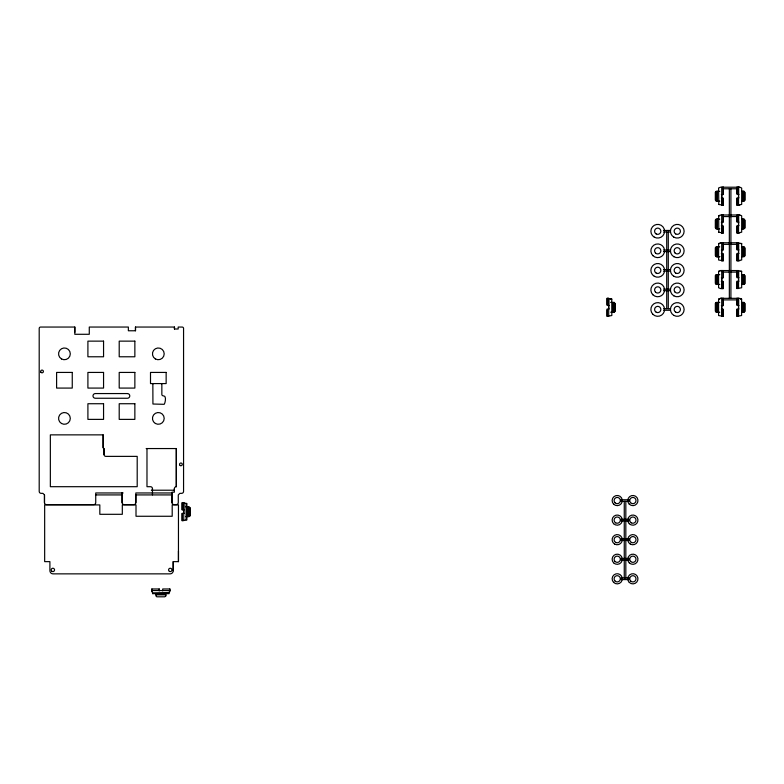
<?xml version="1.0" encoding="UTF-8"?>
<svg xmlns="http://www.w3.org/2000/svg" width="784" height="784" viewBox="0 0 784 784"><rect width="100%" height="100%" fill="white"/><g stroke="black" fill="none" stroke-linecap="round" stroke-linejoin="round"><path stroke-width="1.18" d="M123.117 492.96L95.736 492.96L95.736 502.652A1.96 1.96 0 0 1 93.776 504.602L46.442 504.602A1.96 1.96 0 0 1 44.482 502.652L44.482 494.92L42.914 493.352L41.16 493.352A1.96 1.96 0 0 1 39.2 491.392L39.2 328.418A1.372 1.372 0 0 1 40.572 327.055L74.803 327.046L74.803 334.288L89.278 334.288L89.278 327.046L128.36 327.046L128.36 330.77L135.485 330.77L135.485 327.046L174.46 327.046L174.46 329.006L178.184 329.006L178.184 327.055L182.192 327.055A1.372 1.372 0 0 1 183.564 328.418L183.564 491.392A1.96 1.96 0 0 1 181.604 493.352L179.85 493.352L178.282 494.92L178.282 502.652A1.96 1.96 0 0 1 176.322 504.602L173.979 504.602A1.96 1.96 0 0 1 172.019 502.652L172.019 492.734M74.803 332.328L74.803 327.046M103.165 447.772L103.165 434.865L50.352 434.865L50.352 486.697L137.2 486.697L137.2 456.376L105.909 456.376A1.96 1.96 0 0 1 103.949 454.426L103.949 448.556L103.165 447.772L103.165 434.865M122.137 502.652L122.137 492.96L122.137 502.652A1.96 1.96 0 0 0 124.097 504.602L133.878 504.602A1.96 1.96 0 0 0 135.828 502.652L135.828 492.96L172.019 492.96M135.485 330.77L135.485 327.046M135.828 502.652L135.828 494.92M162.729 590.93L162.729 588.97L169.873 588.97L169.089 593.664L152.655 593.664L151.871 588.97L159.211 588.97L159.211 590.538M146.98 448.556L146.98 486.697L150.499 486.697A1.96 1.96 0 0 1 152.459 488.657L152.459 494.92M152.655 593.606L152.655 592.88L169.089 592.498M155.977 593.674L155.977 596.016L156.761 596.8L164.787 596.8L165.757 596.016L165.757 593.674M172.019 502.652L172.019 492.176L174.371 492.176L174.371 488.657A1.96 1.96 0 0 1 176.322 486.697L176.322 448.556L146.167 448.556M178.458 561.638L178.458 504.916L172.196 504.916L172.196 516.264L136.014 516.264L136.004 504.916L122.314 504.916L122.314 514.304L99.823 514.304L99.823 504.916L44.659 504.916L44.659 561.638L49.902 561.638L49.902 570.732A3.126 3.126 0 0 0 53.028 573.859L170.089 573.859A3.126 3.126 0 0 0 173.215 570.732L173.215 561.638L178.458 561.638L178.458 551.074M174.371 488.657L174.371 490.216L151.312 490.216M174.46 329.006L174.46 327.046M184.152 509.845L182.192 509.845L182.192 502.711L186.886 503.495L186.886 519.919L182.192 520.703L182.192 513.373L184.152 513.373M183.76 513.373L183.76 502.711L183.76 520.703M186.102 519.919L186.102 503.495M185.71 516.597L189.238 516.597L190.022 515.813L190.022 507.797L189.238 506.817L185.71 506.817M607.13 304.682L607.13 298.322L611.765 299.106L611.824 315.531L607.13 316.315L607.13 308.984L609.08 308.984M608.698 308.984L608.698 298.322L607.13 298.322L607.13 305.466L609.08 305.466M610.648 302.428L614.166 302.428L614.166 312.208L610.648 312.208M614.95 303.408L614.95 311.424L614.166 312.208L614.95 311.424L614.95 303.408L614.166 302.428M719.761 312.218L716.243 312.218L715.459 311.238L715.459 303.222L716.243 302.438L719.761 302.438M719.761 284.435L716.243 284.445L715.459 283.465L715.459 275.439L716.243 274.665L719.761 274.655M716.243 246.882L716.243 256.662L719.761 256.662L716.243 256.662L715.459 255.682L715.459 247.666L716.243 246.882L719.761 246.882M719.761 228.889L716.243 228.889L715.459 227.909L715.459 219.892L716.243 219.108L719.761 219.108M719.761 201.106L716.243 201.106L715.459 200.136L715.459 192.109L716.243 191.325L719.761 191.325M716.243 312.218L716.243 302.438M716.243 284.445L716.243 274.665M716.243 228.889L716.243 219.108M716.243 201.106L716.243 191.325M736.97 309.768L736.97 316.324L741.605 315.54L741.605 299.106L739.714 298.332L720.545 298.332L718.585 299.116L718.585 315.54L723.279 316.324L723.279 309.964M738.538 288.551L738.538 270.549L720.545 270.549L718.585 271.333L718.585 287.767L720.545 288.551M738.538 260.768L738.538 242.775L720.545 242.775L718.644 243.559L718.585 259.994L723.279 260.768L723.279 254.408M718.82 232.211L718.644 215.776L720.545 214.992L739.714 214.992L741.674 215.776L741.674 232.211L736.98 232.995L736.98 226.439M718.82 204.438L718.585 188.003L720.545 187.219L739.714 187.219L741.674 188.003L741.674 204.438L736.98 205.222L736.98 198.666M721.329 309.18L723.279 309.18L723.279 316.324L721.711 316.324L721.711 305.662M721.711 277.889L721.711 288.551L723.279 288.551L723.279 282.191M721.329 253.634L723.279 253.634L723.279 260.768L721.711 260.768L721.711 250.106M723.279 226.635L723.279 232.995L721.711 232.995L721.711 222.333M723.279 198.862L723.279 205.212L721.721 205.212L721.721 194.559M720.545 298.332L723.279 298.332L723.279 305.662L721.329 305.662M720.545 242.775L723.279 242.775L723.279 250.106L721.329 250.106M721.721 232.995L721.711 214.992L723.279 214.992L723.279 222.333L721.329 222.333M721.721 205.222L721.721 187.219L723.279 187.219L723.279 194.559L721.329 194.559M729.345 298.312L729.345 188.768M730.913 298.312L730.913 188.768M736.98 316.324L736.97 308.994L738.93 308.994M736.97 304.692L736.97 298.332L738.538 298.332L738.538 316.324M736.97 276.909L736.97 271.617M736.97 249.136L736.98 242.775L741.674 243.559L741.674 259.984L736.98 260.768L736.97 254.222M736.98 221.353L736.98 216.061M736.98 193.579L736.98 187.219L739.714 187.219M738.538 308.994L738.538 298.332M738.538 281.211L738.538 270.549M738.538 253.438L738.538 242.775M738.538 225.655L738.538 215.002L738.538 232.995M738.538 197.882L738.538 187.219L738.538 205.212M736.97 270.549L741.615 271.333L741.674 287.767L736.98 288.551L736.97 281.211L738.93 281.211M742.84 228.889L742.84 219.108L742.84 228.889L744.8 228.105L744.8 220.079L744.016 219.108L741.674 219.108M742.84 191.325L742.84 201.106L742.84 191.325L744.016 191.325L744.8 192.305L744.8 200.322L744.016 201.106L741.674 201.106M741.674 312.218L744.016 312.218L744.016 302.438L741.674 302.438M741.674 256.662L744.016 256.662L744.016 246.882L741.674 246.882M744.016 219.108L744.016 228.889L741.674 228.889M744.016 201.106L744.016 191.325L741.674 191.325M744.016 312.218L744.8 311.434L744.8 303.418L744.016 302.438M744.016 256.662L744.8 255.878L744.8 247.862L744.016 246.882M153.439 383.582L152.851 384.17L152.929 404.025L164.199 404.319C165.228 403.084 166.884 395.273 163.219 395.802A1.372 1.372 0 0 1 161.847 394.44L161.847 384.17L161.259 383.582M723.279 188.768L736.98 188.768M738.93 194.363L736.98 194.363L736.98 187.2M738.93 197.882L736.98 197.882L736.98 205.212L739.714 205.212M721.329 198.078L723.279 198.078L723.279 205.212L718.585 204.438M739.714 215.002L736.98 215.002L736.98 222.137L738.93 222.137M719.761 215.776L718.644 215.776M723.279 216.56L736.98 216.56M738.93 225.655L736.98 225.655L736.98 232.995L739.714 232.995M721.329 225.851L723.279 225.851L723.279 232.995L718.585 232.211M663.587 230.447L670.291 230.447M663.587 232.015L670.291 232.015M740.498 243.559L741.674 243.559M719.761 243.559L718.644 243.559M723.279 244.343L736.97 244.343M738.93 249.92L736.98 249.91L736.97 242.775M663.587 250.008L670.291 250.008M663.587 251.576L670.291 251.576M738.93 253.438L736.98 253.438L736.98 260.768L739.714 260.768M663.587 269.569L670.291 269.569M720.545 270.549L723.279 270.549L723.279 277.889L721.329 277.889M663.587 271.137L670.291 271.137M718.644 271.333L719.761 271.333M740.498 271.333L741.674 271.333M723.279 272.097L736.97 272.097M741.674 274.665L744.016 274.665L744.8 275.635L744.8 283.661L744.016 284.445L741.674 284.445M738.93 277.693L736.98 277.693L736.97 270.529M721.329 281.407L723.279 281.407L723.279 288.551L720.545 288.551M663.587 289.129L670.291 289.129M663.587 290.697L670.291 290.697M718.644 299.116L719.761 299.116M740.498 299.106L741.674 299.106M610.648 299.106L611.824 299.106M723.279 299.89L736.97 299.89M738.93 305.466L736.98 305.466L736.97 298.332M663.587 308.69L670.291 308.69M663.587 310.258L670.291 310.258M95.57 494.92L122.324 494.92M135.71 494.92L172.196 494.92M151.871 590.538L169.873 590.538M155.977 594.84L165.757 594.84L165.757 596.016M169.873 588.97L169.873 591.714M744.8 192.305L744.8 200.322M744.8 220.088L744.8 228.105M744.8 247.862L744.8 255.878M744.8 303.418L744.8 311.434M736.97 281.995L736.97 288.551M723.279 187.2L723.279 193.775M723.279 214.992L723.279 221.549M723.279 242.775L723.279 249.332M723.279 270.529L723.279 277.105M723.279 298.332L723.279 304.878M721.711 242.775L721.721 260.768M721.711 270.549L721.721 288.551M721.711 298.332L721.721 316.324M715.459 192.109L715.459 200.126M715.459 219.883L715.459 227.909M715.459 247.666L715.459 255.682M715.459 275.439L715.459 283.465M715.459 303.222L715.459 311.238M668.282 232.015L668.282 308.69M666.714 232.015L666.714 308.69M625.828 501.339L625.828 578.024M624.26 501.339L624.26 578.024M608.688 298.322L608.698 316.315M607.13 309.768L607.13 316.315M190.022 507.797L190.022 515.813M182.192 502.711L182.192 509.845M182.192 513.373L182.192 520.703M176.322 448.556L176.322 486.697M173.215 561.638L173.215 570.732M159.211 588.97L159.211 590.93M152.459 488.657L152.459 490.216M151.871 588.97L151.871 591.714M103.949 448.556L103.949 454.426M44.482 494.92L44.482 502.652M188.062 506.817L188.062 516.597L188.062 506.817M613 302.428L613 312.208L613 302.428M717.409 302.438L717.409 312.218L717.409 302.438M717.409 274.665L717.409 284.445L717.409 274.655M717.409 246.882L717.409 256.662L717.409 246.882M717.409 219.108L717.409 228.889L717.409 219.108M717.409 191.325L717.409 201.106L717.409 191.325M742.84 302.438L742.84 312.218L742.84 302.438M742.84 274.655L742.84 284.435L742.84 274.655M742.84 246.882L742.84 256.662L742.84 246.882M744.016 274.655L744.016 284.435L744.8 283.661L744.8 275.635L744.016 274.665M103.557 341.138L87.906 341.138L87.906 356.779L103.557 356.779L103.557 341.138M134.858 341.138L119.207 341.138L119.207 356.779L134.858 356.779L134.858 341.138M72.255 372.429L56.605 372.429L56.605 388.08L72.255 388.08L72.255 372.429M103.557 372.429L87.906 372.429L87.906 388.08L103.557 388.08L103.557 372.429M134.858 372.429L119.207 372.429L119.207 388.08L134.858 388.08L134.858 372.429M166.149 372.429L150.499 372.429L150.499 383.582L166.149 383.582L166.149 372.429M127.42 393.558L95.344 393.558A2.352 2.352 0 0 0 92.992 395.9A2.352 2.352 0 0 0 95.344 398.252L127.42 398.252A2.352 2.352 0 0 0 129.772 395.9A2.352 2.352 0 0 0 127.42 393.558M103.557 403.731L87.906 403.731L87.906 419.381L103.557 419.381L103.557 403.731M134.858 403.731L119.207 403.731L119.207 419.381L134.858 419.381L134.858 403.731M628.954 499.771L621.134 499.771L621.134 501.339L628.954 501.339L628.954 499.771M628.954 519.341L621.134 519.341L621.134 520.899L628.954 520.899L628.954 519.341M628.954 538.902L621.134 538.902L621.134 540.46L628.954 540.46L628.954 538.902M628.954 558.463L621.134 558.463L621.134 560.021L628.954 560.021L628.954 558.463M628.954 578.024L621.134 578.024L621.134 579.582L628.954 579.582L628.954 578.024M52.028 571.379A1.686 1.686 0 0 0 54.557 569.919A1.686 1.686 0 0 0 52.028 568.469A1.686 1.686 0 0 0 52.028 571.379M169.413 571.379A1.686 1.686 0 0 0 171.941 569.919A1.686 1.686 0 0 0 169.413 568.469A1.686 1.686 0 0 0 169.413 571.379M630.65 502.769A3.126 3.126 0 0 0 635.893 501.368A3.126 3.126 0 0 0 632.061 497.536A3.126 3.126 0 0 0 630.65 502.769M629.268 504.151A5.086 5.086 0 0 0 637.784 501.878A5.086 5.086 0 0 0 631.551 495.645A5.086 5.086 0 0 0 629.268 504.151M631.306 522.83A3.126 3.126 0 0 0 636 520.115A3.126 3.126 0 0 0 631.306 517.411A3.126 3.126 0 0 0 631.306 522.83M629.268 523.712A5.086 5.086 0 0 0 637.784 521.438A5.086 5.086 0 0 0 631.551 515.206A5.086 5.086 0 0 0 629.268 523.712M631.306 542.391A3.126 3.126 0 0 0 636 539.676A3.126 3.126 0 0 0 631.306 536.971A3.126 3.126 0 0 0 631.306 542.391M630.326 544.086A5.086 5.086 0 0 0 637.951 539.676A5.086 5.086 0 0 0 630.326 535.276A5.086 5.086 0 0 0 630.326 544.086M630.65 561.452A3.126 3.126 0 0 0 635.893 560.05A3.126 3.126 0 0 0 632.061 556.219A3.126 3.126 0 0 0 630.65 561.452M629.268 562.834A5.086 5.086 0 0 0 637.784 560.56A5.086 5.086 0 0 0 631.551 554.327A5.086 5.086 0 0 0 629.268 562.834M630.65 581.013A3.126 3.126 0 0 0 635.893 579.611A3.126 3.126 0 0 0 632.061 575.779A3.126 3.126 0 0 0 630.65 581.013M629.268 582.394A5.086 5.086 0 0 0 637.784 580.121A5.086 5.086 0 0 0 631.551 573.888A5.086 5.086 0 0 0 629.268 582.394M615.009 502.769A3.126 3.126 0 0 0 620.242 501.368A3.126 3.126 0 0 0 616.41 497.536A3.126 3.126 0 0 0 615.009 502.769M613.617 504.151A5.086 5.086 0 0 0 622.133 501.878A5.086 5.086 0 0 0 615.901 495.645A5.086 5.086 0 0 0 613.617 504.151M615.656 522.83A3.126 3.126 0 0 0 620.35 520.115A3.126 3.126 0 0 0 615.656 517.411A3.126 3.126 0 0 0 615.656 522.83M613.617 523.712A5.086 5.086 0 0 0 622.133 521.438A5.086 5.086 0 0 0 615.901 515.206A5.086 5.086 0 0 0 613.617 523.712M615.656 542.391A3.126 3.126 0 0 0 620.35 539.676A3.126 3.126 0 0 0 615.656 536.971A3.126 3.126 0 0 0 615.656 542.391M614.676 544.086A5.086 5.086 0 0 0 622.3 539.676A5.086 5.086 0 0 0 614.676 535.276A5.086 5.086 0 0 0 614.676 544.086M615.009 561.452A3.126 3.126 0 0 0 620.242 560.05A3.126 3.126 0 0 0 616.41 556.219A3.126 3.126 0 0 0 615.009 561.452M613.617 562.834A5.086 5.086 0 0 0 622.133 560.56A5.086 5.086 0 0 0 615.901 554.327A5.086 5.086 0 0 0 613.617 562.834M615.009 581.013A3.126 3.126 0 0 0 620.242 579.611A3.126 3.126 0 0 0 616.41 575.779A3.126 3.126 0 0 0 615.009 581.013M613.617 582.394A5.086 5.086 0 0 0 622.133 580.121A5.086 5.086 0 0 0 615.901 573.888A5.086 5.086 0 0 0 613.617 582.394M673.858 295.842A6.85 6.85 0 0 0 684.128 289.913A6.85 6.85 0 0 0 673.858 283.984A6.85 6.85 0 0 0 673.858 295.842M675.063 292.128A3.126 3.126 0 0 0 680.306 290.727A3.126 3.126 0 0 0 676.474 286.895A3.126 3.126 0 0 0 675.063 292.128M673.858 315.403A6.85 6.85 0 0 0 684.128 309.474A6.85 6.85 0 0 0 673.858 303.545A6.85 6.85 0 0 0 673.858 315.403M675.72 312.189A3.126 3.126 0 0 0 680.414 309.474A3.126 3.126 0 0 0 675.72 306.769A3.126 3.126 0 0 0 675.72 312.189M673.858 276.282A6.85 6.85 0 0 0 684.128 270.353A6.85 6.85 0 0 0 673.858 264.424A6.85 6.85 0 0 0 673.858 276.282M675.72 273.067A3.126 3.126 0 0 0 680.414 270.353A3.126 3.126 0 0 0 675.72 267.638A3.126 3.126 0 0 0 675.72 273.067M673.858 237.16A6.85 6.85 0 0 0 684.128 231.231A6.85 6.85 0 0 0 673.858 225.302A6.85 6.85 0 0 0 673.858 237.16M675.72 233.946A3.126 3.126 0 0 0 680.414 231.231A3.126 3.126 0 0 0 675.72 228.516A3.126 3.126 0 0 0 675.72 233.946M673.858 256.721A6.85 6.85 0 0 0 684.128 250.792A6.85 6.85 0 0 0 673.858 244.863A6.85 6.85 0 0 0 673.858 256.721M675.063 253.007A3.126 3.126 0 0 0 680.306 251.605A3.126 3.126 0 0 0 676.474 247.773A3.126 3.126 0 0 0 675.063 253.007M652.876 294.755A6.85 6.85 0 0 0 664.332 291.687A6.85 6.85 0 0 0 655.943 283.298A6.85 6.85 0 0 0 652.876 294.755M655.502 292.128A3.126 3.126 0 0 0 660.745 290.727A3.126 3.126 0 0 0 656.914 286.895A3.126 3.126 0 0 0 655.502 292.128M652.876 314.315A6.85 6.85 0 0 0 664.332 311.248A6.85 6.85 0 0 0 655.943 302.859A6.85 6.85 0 0 0 652.876 314.315M656.159 312.189A3.126 3.126 0 0 0 660.853 309.474A3.126 3.126 0 0 0 656.159 306.769A3.126 3.126 0 0 0 656.159 312.189M654.297 276.282A6.85 6.85 0 0 0 664.567 270.353A6.85 6.85 0 0 0 654.297 264.424A6.85 6.85 0 0 0 654.297 276.282M656.159 273.067A3.126 3.126 0 0 0 660.853 270.353A3.126 3.126 0 0 0 656.159 267.638A3.126 3.126 0 0 0 656.159 273.067M654.297 237.16A6.85 6.85 0 0 0 664.567 231.231A6.85 6.85 0 0 0 654.297 225.302A6.85 6.85 0 0 0 654.297 237.16M656.159 233.946A3.126 3.126 0 0 0 660.853 231.231A3.126 3.126 0 0 0 656.159 228.516A3.126 3.126 0 0 0 656.159 233.946M652.876 255.633A6.85 6.85 0 0 0 664.332 252.566A6.85 6.85 0 0 0 655.943 244.177A6.85 6.85 0 0 0 652.876 255.633M655.502 253.007A3.126 3.126 0 0 0 660.745 251.605A3.126 3.126 0 0 0 656.914 247.773A3.126 3.126 0 0 0 655.502 253.007M155.389 358.935A5.87 5.87 0 0 0 164.199 353.849A5.87 5.87 0 0 0 155.389 348.762A5.87 5.87 0 0 0 155.389 358.935M61.495 358.935A5.87 5.87 0 0 0 70.305 353.849A5.87 5.87 0 0 0 61.495 348.762A5.87 5.87 0 0 0 61.495 358.935M61.495 423.487A5.87 5.87 0 0 0 70.305 418.401A5.87 5.87 0 0 0 61.495 413.315A5.87 5.87 0 0 0 61.495 423.487M155.389 423.487A5.87 5.87 0 0 0 164.199 418.401A5.87 5.87 0 0 0 155.389 413.315A5.87 5.87 0 0 0 155.389 423.487M180.232 465.559A1.372 1.372 0 0 0 182.29 464.373A1.372 1.372 0 0 0 180.232 463.187A1.372 1.372 0 0 0 180.232 465.559M40.944 372.282A1.372 1.372 0 0 0 43.296 371.979A1.372 1.372 0 0 0 41.856 370.097A1.372 1.372 0 0 0 40.944 372.282"/></g></svg>
